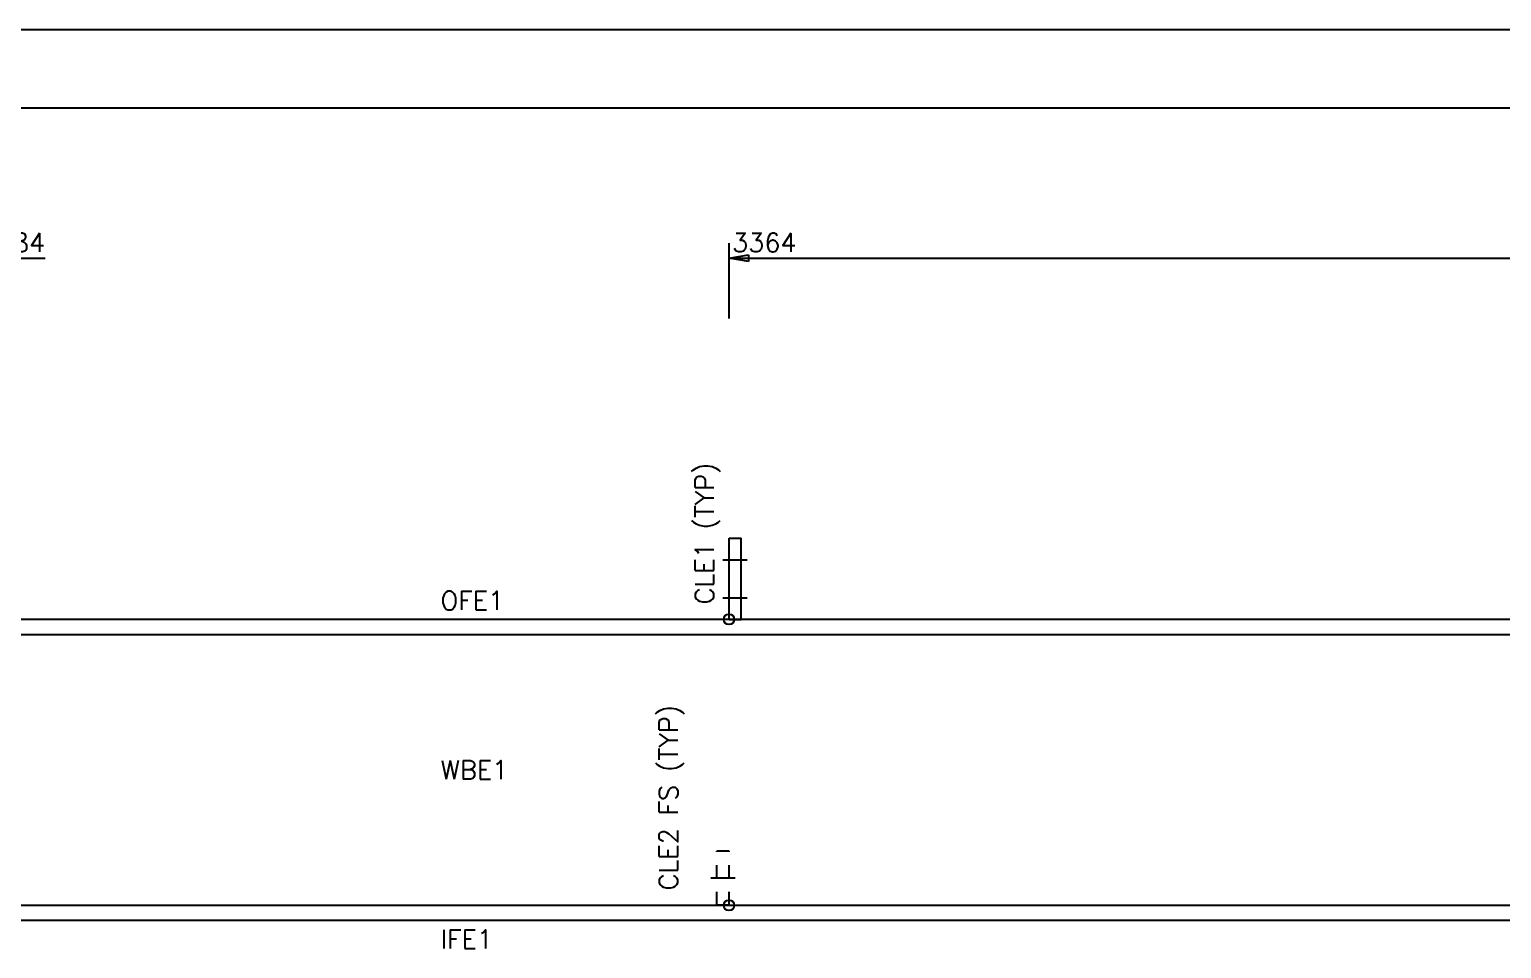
# Model space of a CAD drawing. Extents: x 0 to 428, y 0 to 297.
# Drawn here: x 185.2 to 309.5, y 92.1 to 169.7 of the extents above; entities that cross this region are included whole.
import ezdxf

# ---------------------------------------------------------------- set-up
doc = ezdxf.new("R2010")
doc.units = 0
doc.linetypes.add('CONTIN', pattern=[0])
doc.linetypes.add('DASHED', pattern=[2.38, 1.19, -1.19])
doc.layers.get('0').update_dxf_attribs({"linetype": 'CONTIN'})
for name, color, linetype in [('1', 7, 'CONTIN'), ('11', 7, 'CONTIN'), ('13', 3, 'CONTIN'), ('15', 6, 'CONTIN'), ('2', 7, 'CONTIN'), ('3', 1, 'CONTIN'), ('6', 6, 'CONTIN'), ('7', 3, 'DASHED')]:
    doc.layers.add(name, color=color, linetype=linetype)
doc.styles.add('SIMPLEX', font='SIMPLEX')

# ---------------------------------------------------------------- blocks, each defined once
blk = doc.blocks.new('PUCLIP')
at = {"layer": '13'}
for p, q in [((0, 0), (0, 7.62)), ((0, 7.62), (1.016, 7.62)), ((1.016, 0), (1.016, 7.62)), ((0, 0), (1.016, 0))]:
    blk.add_line(p, q, dxfattribs=at)
at = {"layer": '6'}
for p, q in [((-0.508, 5.588), (1.524, 5.588)), ((-0.508, 2.032), (1.524, 2.032))]:
    blk.add_line(p, q, dxfattribs=at)
blk = doc.blocks.new('MAG_CRCL')
at = {"layer": '15'}
blk.add_circle((0, 0), 0.889, dxfattribs=at)
blk = doc.blocks.new('BRCCLP')
at = {"layer": '6'}
for p, q in [((-0.508, 2.54), (1.524, 2.54)), ((0, 0), (1.016, 0))]:
    blk.add_line(p, q, dxfattribs=at)
at = {"layer": '7'}
for p, q in [((0, 0), (0, 5.08)), ((0, 5.08), (1.016, 5.08)), ((1.016, 0), (1.016, 5.08))]:
    blk.add_line(p, q, dxfattribs=at)
blk = doc.blocks.new('ARROW')
at = {"layer": '2'}
for p, q in [((0, 0), (-1.651, 0.275)), ((-1.651, 0.275), (-1.651, -0.275)), ((-1.651, -0.275), (0, 0))]:
    blk.add_line(p, q, dxfattribs=at)
blk = doc.blocks.new('CZEPIECE')
at = {"layer": '1'}
for p, q in [((394.6, 55.88), (50.8, 55.88)), ((50.8, 54.61), (394.6, 54.61)), ((50.8, 31.75), (394.6, 31.75)), ((50.8, 30.48), (394.6, 30.48))]:
    blk.add_line(p, q, dxfattribs=at)
at = {"layer": '2'}
for p, q in [((50.8, 105.664), (395.616, 105.664)), ((50.8, 99.06), (394.6, 99.06)), ((244.245, 81.28), (244.245, 87.63)), ((180.778, 86.36), (186.493, 86.36)), ((244.245, 86.36), (249.96, 86.36)), ((249.96, 86.36), (394.6, 86.36))]:
    blk.add_line(p, q, dxfattribs=at)
at = {"yscale": 0.9, "zscale": 0.9}
blk.add_blockref('PUCLIP', (244.245, 55.88), dxfattribs=at)
at = {"xscale": -1, "yscale": 0.9, "zscale": 0.9}
blk.add_blockref('BRCCLP', (244.245, 31.75), dxfattribs=at)
at = {"layer": '1', "xscale": -1}
blk.add_blockref('ARROW', (244.245, 86.36), dxfattribs=at)
at = {"layer": '15', "xscale": 0.5, "yscale": 0.5, "zscale": 0.5}
for p in [(244.245, 55.88), (244.245, 31.75)]:
    blk.add_blockref('MAG_CRCL', p, dxfattribs=at)
at = {"layer": '11', "style": 'SIMPLEX'}
for s, p in [('4784', (181.043, 86.889)), ('3364', (244.51, 86.889))]:
    blk.add_text(s, height=1.587, dxfattribs=at).set_placement(p)
at = {"layer": '3', "style": 'SIMPLEX'}
for s, p in [('CLE1 (TYP)', (242.975, 57.15)), ('CLE2 FS (TYP)', (239.927, 33.02))]:
    blk.add_text(s, height=1.587, rotation=90, dxfattribs=at).set_placement(p)
for s, p in [('OFE1', (219.883, 56.674)), ('WBE1', (219.883, 42.386)), ('IFE1', (219.883, 28.099))]:
    blk.add_text(s, height=1.587, dxfattribs=at).set_placement(p)

msp = doc.modelspace()

# ---------------------------------------------------------------- block references
msp.add_blockref('CZEPIECE', (0, 64))

doc.saveas('drawing.dxf')
